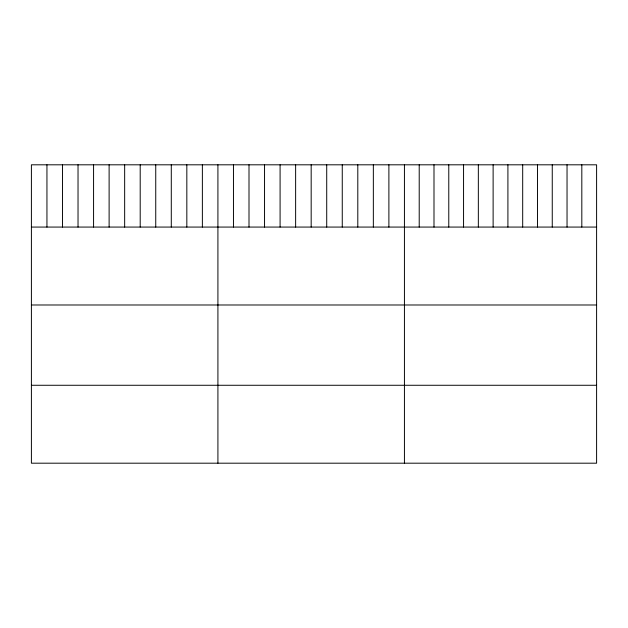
<?xml version="1.0" encoding="UTF-8"?>
<svg xmlns="http://www.w3.org/2000/svg" width="628" height="628" viewBox="0 0 628 628"><rect width="100%" height="100%" fill="white"/><g stroke="black" fill="none" stroke-linecap="round" stroke-linejoin="round"><path stroke-width="0.94" d="M596.6 227.069L596.6 463.189L31.4 463.189L31.4 164.811L596.6 164.811L596.6 227.069L31.4 227.069M31.4 304.988L596.6 304.988M31.4 385.27L596.6 385.27M581.818 164.811L581.818 227.069M567.037 164.811L567.037 227.069M552.255 164.811L552.255 227.069M537.474 164.811L537.474 227.069M522.692 164.811L522.692 227.069M507.911 164.811L507.911 227.069M493.121 164.811L493.121 227.069M478.34 164.811L478.34 227.069M463.558 164.811L463.558 227.069M448.777 164.811L448.777 227.069M433.995 164.811L433.995 227.069M419.214 164.811L419.214 227.069M404.432 164.811L404.432 463.189M388.889 164.811L388.889 227.069M373.346 164.811L373.346 227.069M357.803 164.811L357.803 227.069M342.26 164.811L342.26 227.069M326.717 164.811L326.717 227.069M311.174 164.811L311.174 227.069M295.631 164.811L295.631 227.069M280.088 164.811L280.088 227.069M264.545 164.811L264.545 227.069M249.002 164.811L249.002 227.069M233.459 164.811L233.459 227.069M217.916 164.811L217.916 463.189M202.373 164.811L202.373 227.069M186.83 164.811L186.83 227.069M171.287 164.811L171.287 227.069M155.744 164.811L155.744 227.069M140.201 164.811L140.201 227.069M124.658 164.811L124.658 227.069M109.115 164.811L109.115 227.069M93.572 164.811L93.572 227.069M78.029 164.811L78.029 227.069M62.486 164.811L62.486 227.069M46.943 164.811L46.943 227.069"/></g></svg>
